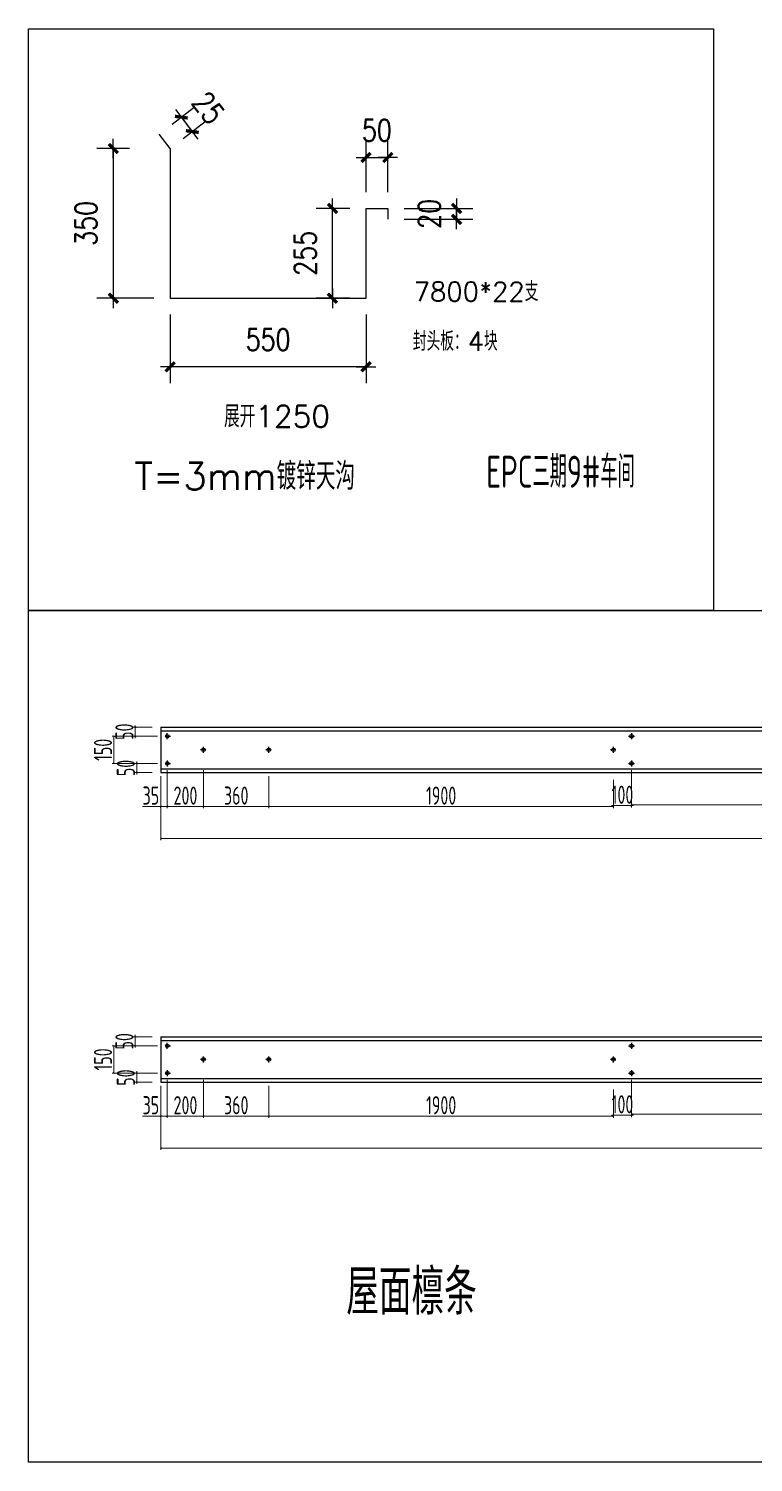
# Model space of a CAD drawing. Header units: millimetres. Extents: x 2451220 to 4527627, y -5186613 to -1639140.
# Drawn here: x 2530292 to 2534289, y -1740941 to -1733042 of the extents above; entities that cross this region are included whole.
import ezdxf

# ---------------------------------------------------------------- set-up
doc = ezdxf.new("R2010")
doc.units = ezdxf.units.MM
doc.header["$LTSCALE"] = 1000
doc.header["$PDMODE"] = 34
doc.linetypes.add('CENTER', pattern=[50.8, 31.75, -6.35, 6.35, -6.35])
doc.layers.add('轴线层', color=1, linetype='CENTER', lineweight=15)
doc.layers.add('钢架', color=7, linetype='Continuous', lineweight=25)
doc.styles.add('DIM_FONT', font='simplex.shx', dxfattribs={"width": 0.8, "bigfont": 'hztxt.shx'})
doc.styles.add('hz', font='gbenor.shx', dxfattribs={"width": 0.75, "height": 100, "bigfont": 'gbcbig.shx'})
doc.styles.get("Standard").update_dxf_attribs({"font": 'txt', "bigfont": 'gbcbig.shx'})
doc.dimstyles.new('WGH(3)', dxfattribs={"dimscale": 1.2, "dimtxt": 100, "dimasz": 0.3, "dimexe": 75, "dimexo": 75, "dimgap": 75, "dimtad": 1, "dimdec": 0, "dimlfac": 0.333333, "dimzin": 0, "dimdsep": 46, "dimtxsty": 'DIM_FONT', "dimblk1": '_DIMX', "dimblk2": '_DIMX', "dimsah": 1, "dimcen": 0.09, "dimclrd": 3, "dimclre": 3, "dimclrt": 7, "dimazin": 0, "dimtfac": 1, "dimtdec": 0, "dimtix": 1, "dimtmove": 2, "dimatfit": 3, "dimldrblk": '_DIMX', "dimfxl": 1, "dimtolj": 1, "dimtzin": 0, "dimarcsym": 0})
doc.dimstyles.new('连接板标注3', dxfattribs={"dimscale": 100, "dimtxt": 0.8, "dimasz": 0.1, "dimexe": 0.1, "dimexo": 0.2, "dimgap": 0.1, "dimtad": 1, "dimtoh": 1, "dimdec": 0, "dimdsep": 46, "dimtxsty": 'hz', "dimblk": 'ARCHTICK', "dimcen": 3, "dimclrd": 7, "dimclre": 7, "dimclrt": 3, "dimadec": 0, "dimazin": 0, "dimtfac": 1, "dimtdec": 0, "dimtix": 1, "dimtmove": 0, "dimatfit": 3, "dimldrblk": 'ARCHTICK', "dimfxl": 0.1, "dimlwd": 13, "dimlwe": 13, "dimarcsym": 0})

# ---------------------------------------------------------------- blocks, each defined once
blk = doc.blocks.new('_DIMX')
blk.add_line((-150, 0), (150, 0))
at = {"const_width": 50}
blk.add_lwpolyline([(-70, -70), (70, 70)], dxfattribs=at)
blk = doc.blocks.new('*D1485')
at = {"color": 3, "lineweight": -2}
for p, q in [((2532152.7, -1733942.5), (2532152.7, -1733662.1)), ((2532272.7, -1733942.5), (2532272.7, -1733662.1)), ((2532152.4, -1733752.1), (2532152, -1733752.1)), ((2532152.7, -1733752.1), (2532272.7, -1733752.1)), ((2532273.1, -1733752.1), (2532273.5, -1733752.1))]:
    blk.add_line(p, q, dxfattribs=at)
at = {"layer": 'Defpoints', "color": 0}
for p in [(2532272.7, -1733752.1), (2532152.7, -1734032.5), (2532272.7, -1734032.5)]:
    blk.add_point(p, dxfattribs=at)
at = {"color": 3, "lineweight": -2, "xscale": 0.36, "yscale": 0.36, "zscale": 0.36}
blk.add_blockref('_DIMX', (2532152.7, -1733752.1), dxfattribs=at)
at = {"color": 3, "lineweight": -2, "xscale": 0.36, "yscale": 0.36, "zscale": 0.36, "rotation": 180}
blk.add_blockref('_DIMX', (2532272.7, -1733752.1), dxfattribs=at)
at = {"color": 7, "lineweight": -3, "insert": (2532212.7, -1733602.1), "char_height": 120, "attachment_point": 5, "style": 'DIM_FONT'}
blk.add_mtext('\\A1;50', dxfattribs=at)
blk = doc.blocks.new('*D1486')
at = {"color": 3, "lineweight": -2}
for p, q in [((2532362.7, -1734032.5), (2532742.1, -1734032.5)), ((2532652.1, -1734032.1), (2532652.1, -1734031.8)), ((2532652.1, -1734032.5), (2532652.1, -1734092.5)), ((2532362.7, -1734092.5), (2532742.1, -1734092.5)), ((2532652.1, -1734092.9), (2532652.1, -1734093.2))]:
    blk.add_line(p, q, dxfattribs=at)
at = {"layer": 'Defpoints', "color": 0}
for p in [(2532272.7, -1734032.5), (2532272.7, -1734092.5), (2532652.1, -1734092.5)]:
    blk.add_point(p, dxfattribs=at)
at = {"color": 3, "lineweight": -2, "xscale": 0.36, "yscale": 0.36, "zscale": 0.36}
for p, rotation in [((2532652.1, -1734032.5), 270), ((2532652.1, -1734092.5), 90)]:
    blk.add_blockref('_DIMX', p, dxfattribs=dict(at, rotation=rotation))
at = {"color": 7, "lineweight": -3, "insert": (2532502.1, -1734062.5), "char_height": 120, "attachment_point": 5, "rotation": 90, "style": 'DIM_FONT'}
blk.add_mtext('\\A1;20', dxfattribs=at)
blk = doc.blocks.new('*D1487')
at = {"color": 3, "lineweight": -2}
for p, q in [((2530847.7, -1733702.5), (2530669, -1733702.5)), ((2530759, -1733702.9), (2530759, -1734527.1)), ((2530982.7, -1734527.5), (2530669, -1734527.5))]:
    blk.add_line(p, q, dxfattribs=at)
at = {"layer": 'Defpoints', "color": 0}
for p in [(2530937.7, -1733702.5), (2530759, -1734527.5), (2531072.7, -1734527.5)]:
    blk.add_point(p, dxfattribs=at)
at = {"color": 3, "lineweight": -2, "xscale": 0.36, "yscale": 0.36, "zscale": 0.36}
for p, rotation in [((2530759, -1733702.5), 90), ((2530759, -1734527.5), 270)]:
    blk.add_blockref('_DIMX', p, dxfattribs=dict(at, rotation=rotation))
at = {"color": 7, "lineweight": -3, "insert": (2530609, -1734115), "char_height": 120, "attachment_point": 5, "rotation": 90, "style": 'DIM_FONT'}
blk.add_mtext('\\A1;350', dxfattribs=at)
blk = doc.blocks.new('*D1488')
at = {"color": 3, "lineweight": -2}
for p, q in [((2532062.7, -1734032.5), (2531877.7, -1734032.5)), ((2531967.7, -1734527.1), (2531967.7, -1734032.9)), ((2532062.7, -1734527.5), (2531877.7, -1734527.5))]:
    blk.add_line(p, q, dxfattribs=at)
at = {"layer": 'Defpoints', "color": 0}
for p in [(2531967.7, -1734032.5), (2532152.7, -1734032.5), (2532152.7, -1734527.5)]:
    blk.add_point(p, dxfattribs=at)
at = {"color": 3, "lineweight": -2, "xscale": 0.36, "yscale": 0.36, "zscale": 0.36}
for p, rotation in [((2531967.7, -1734032.5), 90), ((2531967.7, -1734527.5), 270)]:
    blk.add_blockref('_DIMX', p, dxfattribs=dict(at, rotation=rotation))
at = {"color": 7, "lineweight": -3, "insert": (2531817.7, -1734280), "char_height": 120, "attachment_point": 5, "rotation": 90, "style": 'DIM_FONT'}
blk.add_mtext('\\A1;255', dxfattribs=at)
blk = doc.blocks.new('*D1489')
at = {"color": 3, "lineweight": -2}
for p, q in [((2531072.7, -1734617.5), (2531072.7, -1734995.1)), ((2532152.7, -1734617.5), (2532152.7, -1734995.1)), ((2532152.4, -1734905.1), (2531073.1, -1734905.1))]:
    blk.add_line(p, q, dxfattribs=at)
at = {"layer": 'Defpoints', "color": 0}
for p in [(2531072.7, -1734527.5), (2532152.7, -1734527.5), (2531072.7, -1734905.1)]:
    blk.add_point(p, dxfattribs=at)
at = {"color": 3, "lineweight": -2, "xscale": 0.36, "yscale": 0.36, "zscale": 0.36, "rotation": 180}
blk.add_blockref('_DIMX', (2531072.7, -1734905.1), dxfattribs=at)
at = {"color": 3, "lineweight": -2, "xscale": 0.36, "yscale": 0.36, "zscale": 0.36}
blk.add_blockref('_DIMX', (2532152.7, -1734905.1), dxfattribs=at)
at = {"color": 7, "lineweight": -3, "insert": (2531612.7, -1734755.1), "char_height": 120, "attachment_point": 5, "style": 'DIM_FONT'}
blk.add_mtext('\\A1;550', dxfattribs=at)
blk = doc.blocks.new('*D1490')
at = {"color": 3, "lineweight": -2}
for p, q in [((2531083.4, -1733568.4), (2531205.4, -1733474.9)), ((2531133.8, -1733529.4), (2531133.5, -1733529.1)), ((2531134, -1733529.7), (2531194.8, -1733609)), ((2531144.2, -1733647.8), (2531266.2, -1733554.2)), ((2531195, -1733609.3), (2531195.2, -1733609.6))]:
    blk.add_line(p, q, dxfattribs=at)
at = {"layer": 'Defpoints', "color": 0}
for p in [(2531011.9, -1733623.2), (2531194.8, -1733609), (2531072.7, -1733702.5)]:
    blk.add_point(p, dxfattribs=at)
at = {"color": 3, "lineweight": -2, "xscale": 0.36, "yscale": 0.36, "zscale": 0.36}
for p, rotation in [((2531134, -1733529.7), 307.4634694110154), ((2531194.8, -1733609), 127.4634694110154)]:
    blk.add_blockref('_DIMX', p, dxfattribs=dict(at, rotation=rotation))
at = {"color": 7, "lineweight": -3, "insert": (2531283.4, -1733478.1), "char_height": 120, "attachment_point": 5, "rotation": 307.46347, "style": 'DIM_FONT'}
blk.add_mtext('\\A1;25', dxfattribs=at)
blk = doc.blocks.new('_ArchTick')
at = {"color": 0, "linetype": 'ByBlock', "const_width": 0.15}
blk.add_lwpolyline([(-0.5, -0.5), (0.5, 0.5)], dxfattribs=at)
blk = doc.blocks.new('*D239')
at = {"color": 7, "lineweight": 13}
for p, q in [((2531256.9, -1737127), (2531256.9, -1737337.5)), ((2531616.9, -1737160.3), (2531616.9, -1737337.5)), ((2531256.9, -1737327.5), (2531616.9, -1737327.5))]:
    blk.add_line(p, q, dxfattribs=at)
at = {"layer": 'Defpoints', "color": 0}
for p in [(2531256.9, -1737107), (2531616.9, -1737140.3), (2531616.9, -1737327.5)]:
    blk.add_point(p, dxfattribs=at)
at = {"color": 7, "lineweight": 13, "xscale": 10, "yscale": 10, "zscale": 10, "rotation": 180}
blk.add_blockref('_ArchTick', (2531256.9, -1737327.5), dxfattribs=at)
at = {"color": 7, "lineweight": 13, "xscale": 10, "yscale": 10, "zscale": 10}
blk.add_blockref('_ArchTick', (2531616.9, -1737327.5), dxfattribs=at)
at = {"color": 3, "insert": (2531436.9, -1737267.5), "char_height": 100, "attachment_point": 5, "style": 'hz'}
blk.add_mtext('360', dxfattribs=at)
blk = doc.blocks.new('*D240')
at = {"color": 7, "lineweight": 13}
for p, q in [((2531616.9, -1737180.3), (2531616.9, -1737337.5)), ((2533516.9, -1737200.3), (2533516.9, -1737337.5)), ((2531616.9, -1737327.5), (2533516.9, -1737327.5))]:
    blk.add_line(p, q, dxfattribs=at)
at = {"layer": 'Defpoints', "color": 0}
for p in [(2531616.9, -1737160.3), (2533516.9, -1737180.3), (2533516.9, -1737327.5)]:
    blk.add_point(p, dxfattribs=at)
at = {"color": 7, "lineweight": 13, "xscale": 10, "yscale": 10, "zscale": 10, "rotation": 180}
blk.add_blockref('_ArchTick', (2531616.9, -1737327.5), dxfattribs=at)
at = {"color": 7, "lineweight": 13, "xscale": 10, "yscale": 10, "zscale": 10}
blk.add_blockref('_ArchTick', (2533516.9, -1737327.5), dxfattribs=at)
at = {"color": 3, "insert": (2532566.9, -1737267.5), "char_height": 100, "attachment_point": 5, "style": 'hz'}
blk.add_mtext('1900', dxfattribs=at)
blk = doc.blocks.new('*D241')
at = {"color": 7, "lineweight": 13}
for p, q in [((2531021.9, -1737160.3), (2531021.9, -1737513.7)), ((2538811.9, -1737160.3), (2538811.9, -1737513.7)), ((2531021.9, -1737503.7), (2538811.9, -1737503.7))]:
    blk.add_line(p, q, dxfattribs=at)
at = {"layer": 'Defpoints', "color": 0}
for p in [(2531021.9, -1737140.3), (2538811.9, -1737140.3), (2538811.9, -1737503.7)]:
    blk.add_point(p, dxfattribs=at)
at = {"color": 7, "lineweight": 13, "xscale": 10, "yscale": 10, "zscale": 10, "rotation": 180}
blk.add_blockref('_ArchTick', (2531021.9, -1737503.7), dxfattribs=at)
at = {"color": 7, "lineweight": 13, "xscale": 10, "yscale": 10, "zscale": 10}
blk.add_blockref('_ArchTick', (2538811.9, -1737503.7), dxfattribs=at)
at = {"color": 3, "insert": (2534916.9, -1737443.7), "char_height": 100, "attachment_point": 5, "style": 'hz'}
blk.add_mtext('7790', dxfattribs=at)
blk = doc.blocks.new('*D242')
at = {"color": 7, "lineweight": 13}
for p, q in [((2530973.6, -1736890.3), (2530870.3, -1736890.3)), ((2530880.3, -1736890.3), (2530880.3, -1736880.3)), ((2530880.3, -1736890.3), (2530880.3, -1736940.3)), ((2531001.9, -1736940.3), (2530870.3, -1736940.3)), ((2530880.3, -1736940.3), (2530880.3, -1736950.3))]:
    blk.add_line(p, q, dxfattribs=at)
at = {"layer": 'Defpoints', "color": 0}
for p in [(2530993.6, -1736890.3), (2530880.3, -1736940.3), (2531021.9, -1736940.3)]:
    blk.add_point(p, dxfattribs=at)
at = {"color": 7, "lineweight": 13, "xscale": 10, "yscale": 10, "zscale": 10}
for p, rotation in [((2530880.3, -1736890.3), 270), ((2530880.3, -1736940.3), 90)]:
    blk.add_blockref('_ArchTick', p, dxfattribs=dict(at, rotation=rotation))
at = {"color": 3, "insert": (2530820.3, -1736915.3), "char_height": 100, "attachment_point": 5, "rotation": 90, "style": 'hz'}
blk.add_mtext('50', dxfattribs=at)
blk = doc.blocks.new('*D243')
at = {"color": 7, "lineweight": 13}
for p, q in [((2531001.9, -1736940.3), (2530752.2, -1736940.3)), ((2530762.2, -1736940.3), (2530762.2, -1737090.3)), ((2531001.9, -1737090.3), (2530752.2, -1737090.3))]:
    blk.add_line(p, q, dxfattribs=at)
at = {"layer": 'Defpoints', "color": 0}
for p in [(2531021.9, -1736940.3), (2530762.2, -1737090.3), (2531021.9, -1737090.3)]:
    blk.add_point(p, dxfattribs=at)
at = {"color": 7, "lineweight": 13, "xscale": 10, "yscale": 10, "zscale": 10}
for p, rotation in [((2530762.2, -1736940.3), 90), ((2530762.2, -1737090.3), 270)]:
    blk.add_blockref('_ArchTick', p, dxfattribs=dict(at, rotation=rotation))
at = {"color": 3, "insert": (2530702.2, -1737015.3), "char_height": 100, "attachment_point": 5, "rotation": 90, "style": 'hz'}
blk.add_mtext('150', dxfattribs=at)
blk = doc.blocks.new('*D244')
at = {"color": 7, "lineweight": 13}
for p, q in [((2530888.3, -1737090.3), (2530888.3, -1737080.3)), ((2531001.9, -1737090.3), (2530878.3, -1737090.3)), ((2530973.6, -1737140.3), (2530878.3, -1737140.3)), ((2530888.3, -1737090.3), (2530888.3, -1737140.3)), ((2530888.3, -1737140.3), (2530888.3, -1737150.3))]:
    blk.add_line(p, q, dxfattribs=at)
at = {"layer": 'Defpoints', "color": 0}
for p in [(2530888.3, -1737140.3), (2530993.6, -1737140.3), (2531021.9, -1737090.3)]:
    blk.add_point(p, dxfattribs=at)
at = {"color": 7, "lineweight": 13, "xscale": 10, "yscale": 10, "zscale": 10}
for p, rotation in [((2530888.3, -1737090.3), 270), ((2530888.3, -1737140.3), 90)]:
    blk.add_blockref('_ArchTick', p, dxfattribs=dict(at, rotation=rotation))
at = {"color": 3, "insert": (2530828.3, -1737115.3), "char_height": 100, "attachment_point": 5, "rotation": 90, "style": 'hz'}
blk.add_mtext('50', dxfattribs=at)
blk = doc.blocks.new('*D245')
at = {"color": 7, "lineweight": 13}
for p, q in [((2533616.9, -1737127), (2533616.9, -1737332.5)), ((2533516.9, -1737180.3), (2533516.9, -1737332.5)), ((2533516.9, -1737322.5), (2533506.9, -1737322.5)), ((2533516.9, -1737322.5), (2533616.9, -1737322.5)), ((2533616.9, -1737322.5), (2533626.9, -1737322.5))]:
    blk.add_line(p, q, dxfattribs=at)
at = {"layer": 'Defpoints', "color": 0}
for p in [(2533516.9, -1737160.3), (2533616.9, -1737107), (2533616.9, -1737322.5)]:
    blk.add_point(p, dxfattribs=at)
at = {"color": 7, "lineweight": 13, "xscale": 10, "yscale": 10, "zscale": 10}
blk.add_blockref('_ArchTick', (2533516.9, -1737322.5), dxfattribs=at)
at = {"color": 7, "lineweight": 13, "xscale": 10, "yscale": 10, "zscale": 10, "rotation": 180}
blk.add_blockref('_ArchTick', (2533616.9, -1737322.5), dxfattribs=at)
at = {"color": 3, "insert": (2533566.9, -1737262.5), "char_height": 100, "attachment_point": 5, "style": 'hz'}
blk.add_mtext('100', dxfattribs=at)
blk = doc.blocks.new('*D246')
at = {"color": 7, "lineweight": 13}
for p, q in [((2533616.9, -1737160.3), (2533616.9, -1737327.5)), ((2536216.9, -1737200.3), (2536216.9, -1737327.5)), ((2533616.9, -1737317.5), (2536216.9, -1737317.5))]:
    blk.add_line(p, q, dxfattribs=at)
at = {"layer": 'Defpoints', "color": 0}
for p in [(2533616.9, -1737140.3), (2536216.9, -1737180.3), (2536216.9, -1737317.5)]:
    blk.add_point(p, dxfattribs=at)
at = {"color": 7, "lineweight": 13, "xscale": 10, "yscale": 10, "zscale": 10, "rotation": 180}
blk.add_blockref('_ArchTick', (2533616.9, -1737317.5), dxfattribs=at)
at = {"color": 7, "lineweight": 13, "xscale": 10, "yscale": 10, "zscale": 10}
blk.add_blockref('_ArchTick', (2536216.9, -1737317.5), dxfattribs=at)
at = {"color": 3, "insert": (2534916.9, -1737257.5), "char_height": 100, "attachment_point": 5, "style": 'hz'}
blk.add_mtext('2600', dxfattribs=at)
blk = doc.blocks.new('*D248')
at = {"color": 7, "lineweight": 13}
for p, q in [((2531021.9, -1737197), (2531021.9, -1737337.5)), ((2531056.9, -1737177), (2531056.9, -1737337.5)), ((2531021.9, -1737327.5), (2530920.6, -1737327.5)), ((2531056.9, -1737327.5), (2531021.9, -1737327.5))]:
    blk.add_line(p, q, dxfattribs=at)
at = {"layer": 'Defpoints', "color": 0}
for p in [(2531056.9, -1737157), (2531021.9, -1737177), (2531021.9, -1737327.5)]:
    blk.add_point(p, dxfattribs=at)
at = {"color": 7, "lineweight": 13, "xscale": 10, "yscale": 10, "zscale": 10, "rotation": 180}
blk.add_blockref('_ArchTick', (2531021.9, -1737327.5), dxfattribs=at)
at = {"color": 7, "lineweight": 13, "xscale": 10, "yscale": 10, "zscale": 10}
blk.add_blockref('_ArchTick', (2531056.9, -1737327.5), dxfattribs=at)
at = {"color": 3, "insert": (2530966.2, -1737267.5), "char_height": 100, "attachment_point": 5, "style": 'hz'}
blk.add_mtext('35', dxfattribs=at)
blk = doc.blocks.new('*D249')
at = {"color": 7, "lineweight": 13}
for p, q in [((2531056.9, -1737127), (2531056.9, -1737337.5)), ((2531256.9, -1737177), (2531256.9, -1737337.5)), ((2531256.9, -1737327.5), (2531056.9, -1737327.5))]:
    blk.add_line(p, q, dxfattribs=at)
at = {"layer": 'Defpoints', "color": 0}
for p in [(2531056.9, -1737107), (2531256.9, -1737157), (2531056.9, -1737327.5)]:
    blk.add_point(p, dxfattribs=at)
at = {"color": 7, "lineweight": 13, "xscale": 10, "yscale": 10, "zscale": 10, "rotation": 180}
blk.add_blockref('_ArchTick', (2531056.9, -1737327.5), dxfattribs=at)
at = {"color": 7, "lineweight": 13, "xscale": 10, "yscale": 10, "zscale": 10}
blk.add_blockref('_ArchTick', (2531256.9, -1737327.5), dxfattribs=at)
at = {"color": 3, "insert": (2531156.9, -1737267.5), "char_height": 100, "attachment_point": 5, "style": 'hz'}
blk.add_mtext('200', dxfattribs=at)
blk = doc.blocks.new('*D254')
at = {"color": 7, "lineweight": 13}
for p, q in [((2531256.9, -1738832.6), (2531256.9, -1739043.2)), ((2531616.9, -1738866), (2531616.9, -1739043.2)), ((2531256.9, -1739033.2), (2531616.9, -1739033.2))]:
    blk.add_line(p, q, dxfattribs=at)
at = {"layer": 'Defpoints', "color": 0}
for p in [(2531256.9, -1738812.6), (2531616.9, -1738846), (2531616.9, -1739033.2)]:
    blk.add_point(p, dxfattribs=at)
at = {"color": 7, "lineweight": 13, "xscale": 10, "yscale": 10, "zscale": 10, "rotation": 180}
blk.add_blockref('_ArchTick', (2531256.9, -1739033.2), dxfattribs=at)
at = {"color": 7, "lineweight": 13, "xscale": 10, "yscale": 10, "zscale": 10}
blk.add_blockref('_ArchTick', (2531616.9, -1739033.2), dxfattribs=at)
at = {"color": 3, "insert": (2531436.9, -1738973.2), "char_height": 100, "attachment_point": 5, "style": 'hz'}
blk.add_mtext('360', dxfattribs=at)
blk = doc.blocks.new('*D255')
at = {"color": 7, "lineweight": 13}
for p, q in [((2531616.9, -1738886), (2531616.9, -1739043.2)), ((2533516.9, -1738906), (2533516.9, -1739043.2)), ((2531616.9, -1739033.2), (2533516.9, -1739033.2))]:
    blk.add_line(p, q, dxfattribs=at)
at = {"layer": 'Defpoints', "color": 0}
for p in [(2531616.9, -1738866), (2533516.9, -1738886), (2533516.9, -1739033.2)]:
    blk.add_point(p, dxfattribs=at)
at = {"color": 7, "lineweight": 13, "xscale": 10, "yscale": 10, "zscale": 10, "rotation": 180}
blk.add_blockref('_ArchTick', (2531616.9, -1739033.2), dxfattribs=at)
at = {"color": 7, "lineweight": 13, "xscale": 10, "yscale": 10, "zscale": 10}
blk.add_blockref('_ArchTick', (2533516.9, -1739033.2), dxfattribs=at)
at = {"color": 3, "insert": (2532566.9, -1738973.2), "char_height": 100, "attachment_point": 5, "style": 'hz'}
blk.add_mtext('1900', dxfattribs=at)
blk = doc.blocks.new('*D256')
at = {"color": 7, "lineweight": 13}
for p, q in [((2531021.9, -1738866), (2531021.9, -1739219.4)), ((2538811.9, -1738886), (2538811.9, -1739219.4)), ((2531021.9, -1739209.4), (2538811.9, -1739209.4))]:
    blk.add_line(p, q, dxfattribs=at)
at = {"layer": 'Defpoints', "color": 0}
for p in [(2531021.9, -1738846), (2538811.9, -1738866), (2538811.9, -1739209.4)]:
    blk.add_point(p, dxfattribs=at)
at = {"color": 7, "lineweight": 13, "xscale": 10, "yscale": 10, "zscale": 10, "rotation": 180}
blk.add_blockref('_ArchTick', (2531021.9, -1739209.4), dxfattribs=at)
at = {"color": 7, "lineweight": 13, "xscale": 10, "yscale": 10, "zscale": 10}
blk.add_blockref('_ArchTick', (2538811.9, -1739209.4), dxfattribs=at)
at = {"color": 3, "insert": (2534916.9, -1739149.4), "char_height": 100, "attachment_point": 5, "style": 'hz'}
blk.add_mtext('7790', dxfattribs=at)
blk = doc.blocks.new('*D257')
at = {"color": 7, "lineweight": 13}
for p, q in [((2530973.6, -1738596), (2530870.3, -1738596)), ((2531001.9, -1738646), (2530870.3, -1738646)), ((2530880.3, -1738596), (2530880.3, -1738586)), ((2530880.3, -1738596), (2530880.3, -1738646)), ((2530880.3, -1738646), (2530880.3, -1738656))]:
    blk.add_line(p, q, dxfattribs=at)
at = {"layer": 'Defpoints', "color": 0}
for p in [(2530880.3, -1738646), (2530993.6, -1738596), (2531021.9, -1738646)]:
    blk.add_point(p, dxfattribs=at)
at = {"color": 7, "lineweight": 13, "xscale": 10, "yscale": 10, "zscale": 10}
for p, rotation in [((2530880.3, -1738596), 270), ((2530880.3, -1738646), 90)]:
    blk.add_blockref('_ArchTick', p, dxfattribs=dict(at, rotation=rotation))
at = {"color": 3, "insert": (2530820.3, -1738621), "char_height": 100, "attachment_point": 5, "rotation": 90, "style": 'hz'}
blk.add_mtext('50', dxfattribs=at)
blk = doc.blocks.new('*D258')
at = {"color": 7, "lineweight": 13}
for p, q in [((2531001.9, -1738646), (2530752.2, -1738646)), ((2530762.2, -1738646), (2530762.2, -1738796)), ((2531001.9, -1738796), (2530752.2, -1738796))]:
    blk.add_line(p, q, dxfattribs=at)
at = {"layer": 'Defpoints', "color": 0}
for p in [(2531021.9, -1738646), (2530762.2, -1738796), (2531021.9, -1738796)]:
    blk.add_point(p, dxfattribs=at)
at = {"color": 7, "lineweight": 13, "xscale": 10, "yscale": 10, "zscale": 10}
for p, rotation in [((2530762.2, -1738646), 90), ((2530762.2, -1738796), 270)]:
    blk.add_blockref('_ArchTick', p, dxfattribs=dict(at, rotation=rotation))
at = {"color": 3, "insert": (2530702.2, -1738721), "char_height": 100, "attachment_point": 5, "rotation": 90, "style": 'hz'}
blk.add_mtext('150', dxfattribs=at)
blk = doc.blocks.new('*D259')
at = {"color": 7, "lineweight": 13}
for p, q in [((2531001.9, -1738796), (2530878.3, -1738796)), ((2530888.3, -1738796), (2530888.3, -1738786)), ((2530888.3, -1738796), (2530888.3, -1738846)), ((2530973.6, -1738846), (2530878.3, -1738846)), ((2530888.3, -1738846), (2530888.3, -1738856))]:
    blk.add_line(p, q, dxfattribs=at)
at = {"layer": 'Defpoints', "color": 0}
for p in [(2531021.9, -1738796), (2530888.3, -1738846), (2530993.6, -1738846)]:
    blk.add_point(p, dxfattribs=at)
at = {"color": 7, "lineweight": 13, "xscale": 10, "yscale": 10, "zscale": 10}
for p, rotation in [((2530888.3, -1738796), 270), ((2530888.3, -1738846), 90)]:
    blk.add_blockref('_ArchTick', p, dxfattribs=dict(at, rotation=rotation))
at = {"color": 3, "insert": (2530828.3, -1738821), "char_height": 100, "attachment_point": 5, "rotation": 90, "style": 'hz'}
blk.add_mtext('50', dxfattribs=at)
blk = doc.blocks.new('*D260')
at = {"color": 7, "lineweight": 13}
for p, q in [((2533516.9, -1738886), (2533516.9, -1739038.2)), ((2533616.9, -1738832.6), (2533616.9, -1739038.2)), ((2533516.9, -1739028.2), (2533506.9, -1739028.2)), ((2533516.9, -1739028.2), (2533616.9, -1739028.2)), ((2533616.9, -1739028.2), (2533626.9, -1739028.2))]:
    blk.add_line(p, q, dxfattribs=at)
at = {"layer": 'Defpoints', "color": 0}
for p in [(2533616.9, -1738812.6), (2533516.9, -1738866), (2533616.9, -1739028.2)]:
    blk.add_point(p, dxfattribs=at)
at = {"color": 7, "lineweight": 13, "xscale": 10, "yscale": 10, "zscale": 10}
blk.add_blockref('_ArchTick', (2533516.9, -1739028.2), dxfattribs=at)
at = {"color": 7, "lineweight": 13, "xscale": 10, "yscale": 10, "zscale": 10, "rotation": 180}
blk.add_blockref('_ArchTick', (2533616.9, -1739028.2), dxfattribs=at)
at = {"color": 3, "insert": (2533566.9, -1738968.2), "char_height": 100, "attachment_point": 5, "style": 'hz'}
blk.add_mtext('100', dxfattribs=at)
blk = doc.blocks.new('*D261')
at = {"color": 7, "lineweight": 13}
for p, q in [((2533616.9, -1738866), (2533616.9, -1739033.2)), ((2536091.9, -1738906), (2536091.9, -1739033.2)), ((2533616.9, -1739023.2), (2536091.9, -1739023.2))]:
    blk.add_line(p, q, dxfattribs=at)
at = {"layer": 'Defpoints', "color": 0}
for p in [(2533616.9, -1738846), (2536091.9, -1738886), (2536091.9, -1739023.2)]:
    blk.add_point(p, dxfattribs=at)
at = {"color": 7, "lineweight": 13, "xscale": 10, "yscale": 10, "zscale": 10, "rotation": 180}
blk.add_blockref('_ArchTick', (2533616.9, -1739023.2), dxfattribs=at)
at = {"color": 7, "lineweight": 13, "xscale": 10, "yscale": 10, "zscale": 10}
blk.add_blockref('_ArchTick', (2536091.9, -1739023.2), dxfattribs=at)
at = {"color": 3, "insert": (2534854.4, -1738963.2), "char_height": 100, "attachment_point": 5, "style": 'hz'}
blk.add_mtext('2475', dxfattribs=at)
blk = doc.blocks.new('*D263')
at = {"color": 7, "lineweight": 13}
for p, q in [((2531056.9, -1738882.6), (2531056.9, -1739043.2)), ((2531021.9, -1738902.6), (2531021.9, -1739043.2)), ((2531021.9, -1739033.2), (2530920.6, -1739033.2)), ((2531056.9, -1739033.2), (2531021.9, -1739033.2))]:
    blk.add_line(p, q, dxfattribs=at)
at = {"layer": 'Defpoints', "color": 0}
for p in [(2531021.9, -1738882.6), (2531056.9, -1738862.6), (2531021.9, -1739033.2)]:
    blk.add_point(p, dxfattribs=at)
at = {"color": 7, "lineweight": 13, "xscale": 10, "yscale": 10, "zscale": 10, "rotation": 180}
blk.add_blockref('_ArchTick', (2531021.9, -1739033.2), dxfattribs=at)
at = {"color": 7, "lineweight": 13, "xscale": 10, "yscale": 10, "zscale": 10}
blk.add_blockref('_ArchTick', (2531056.9, -1739033.2), dxfattribs=at)
at = {"color": 3, "insert": (2530966.2, -1738973.2), "char_height": 100, "attachment_point": 5, "style": 'hz'}
blk.add_mtext('35', dxfattribs=at)
blk = doc.blocks.new('*D264')
at = {"color": 7, "lineweight": 13}
for p, q in [((2531056.9, -1738832.6), (2531056.9, -1739043.2)), ((2531256.9, -1738882.6), (2531256.9, -1739043.2)), ((2531256.9, -1739033.2), (2531056.9, -1739033.2))]:
    blk.add_line(p, q, dxfattribs=at)
at = {"layer": 'Defpoints', "color": 0}
for p in [(2531056.9, -1738812.6), (2531256.9, -1738862.6), (2531056.9, -1739033.2)]:
    blk.add_point(p, dxfattribs=at)
at = {"color": 7, "lineweight": 13, "xscale": 10, "yscale": 10, "zscale": 10, "rotation": 180}
blk.add_blockref('_ArchTick', (2531056.9, -1739033.2), dxfattribs=at)
at = {"color": 7, "lineweight": 13, "xscale": 10, "yscale": 10, "zscale": 10}
blk.add_blockref('_ArchTick', (2531256.9, -1739033.2), dxfattribs=at)
at = {"color": 3, "insert": (2531156.9, -1738973.2), "char_height": 100, "attachment_point": 5, "style": 'hz'}
blk.add_mtext('200', dxfattribs=at)

msp = doc.modelspace()

# ---------------------------------------------------------------- linework, layer by layer
for p, q in [((2531072.7, -1733702.5), (2531011.9, -1733623.2)), ((2531021.9, -1736890.3), (2531021.9, -1737140.3)), ((2531021.9, -1736890.3), (2531021.9, -1737140.3)), ((2531021.9, -1736890.3), (2534516.9, -1736890.3)), ((2531021.9, -1736890.3), (2531021.9, -1737140.3)), ((2531021.9, -1736910.3), (2534516.9, -1736910.3)), ((2531056.9, -1736957), (2531056.9, -1736923.6)), ((2533616.9, -1736923.6), (2533616.9, -1736957)), ((2533616.9, -1736923.6), (2533616.9, -1736957)), ((2533616.9, -1736923.6), (2533616.9, -1736957)), ((2533616.9, -1736923.6), (2533616.9, -1736957)), ((2531045.2, -1736940.3), (2531073.6, -1736940.3)), ((2531256.9, -1737032), (2531256.9, -1736998.6)), ((2531616.9, -1737032), (2531616.9, -1736998.6)), ((2533516.9, -1737032), (2533516.9, -1736998.6)), ((2533600.2, -1736940.3), (2533633.6, -1736940.3)), ((2531056.9, -1737073.6), (2531056.9, -1737107)), ((2531268.6, -1737015.3), (2531240.2, -1737015.3)), ((2531628.6, -1737015.3), (2531600.2, -1737015.3)), ((2533528.6, -1737015.3), (2533500.2, -1737015.3)), ((2533616.9, -1737073.6), (2533616.9, -1737107)), ((2533616.9, -1737073.6), (2533616.9, -1737107)), ((2533616.9, -1737073.6), (2533616.9, -1737107)), ((2533616.9, -1737073.6), (2533616.9, -1737107)), ((2531021.9, -1737120.3), (2532668.7, -1737120.3)), ((2531021.9, -1737140.3), (2532668.7, -1737140.3)), ((2531021.9, -1737140.3), (2532668.7, -1737140.3)), ((2531021.9, -1737140.3), (2534516.9, -1737140.3)), ((2531045.2, -1737090.3), (2531073.6, -1737090.3)), ((2532668.7, -1737120.3), (2534516.9, -1737120.3)), ((2532668.7, -1737140.3), (2534516.9, -1737140.3)), ((2532668.7, -1737140.3), (2534516.9, -1737140.3)), ((2533600.2, -1737090.3), (2533633.6, -1737090.3)), ((2531021.9, -1738596), (2531021.9, -1738846)), ((2531021.9, -1738596), (2531021.9, -1738846)), ((2531021.9, -1738596), (2534516.9, -1738596)), ((2531021.9, -1738596), (2531021.9, -1738846)), ((2531021.9, -1738616), (2534516.9, -1738616)), ((2531045.2, -1738646), (2531073.6, -1738646)), ((2531056.9, -1738662.6), (2531056.9, -1738629.3)), ((2533600.2, -1738646), (2533633.6, -1738646)), ((2533616.9, -1738629.3), (2533616.9, -1738662.6)), ((2533616.9, -1738629.3), (2533616.9, -1738662.6)), ((2533616.9, -1738629.3), (2533616.9, -1738662.6)), ((2533616.9, -1738629.3), (2533616.9, -1738662.6)), ((2531268.6, -1738721), (2531240.2, -1738721)), ((2531256.9, -1738737.6), (2531256.9, -1738704.3)), ((2531628.6, -1738721), (2531600.2, -1738721)), ((2531616.9, -1738737.6), (2531616.9, -1738704.3)), ((2533528.6, -1738721), (2533500.2, -1738721)), ((2533516.9, -1738737.6), (2533516.9, -1738704.3)), ((2531045.2, -1738796), (2531073.6, -1738796)), ((2531056.9, -1738779.3), (2531056.9, -1738812.6)), ((2533600.2, -1738796), (2533633.6, -1738796)), ((2533616.9, -1738779.3), (2533616.9, -1738812.6)), ((2533616.9, -1738779.3), (2533616.9, -1738812.6)), ((2533616.9, -1738779.3), (2533616.9, -1738812.6)), ((2533616.9, -1738779.3), (2533616.9, -1738812.6)), ((2531021.9, -1738826), (2532668.7, -1738826)), ((2531021.9, -1738846), (2532668.7, -1738846)), ((2531021.9, -1738846), (2532668.7, -1738846)), ((2531021.9, -1738846), (2534516.9, -1738846)), ((2532668.7, -1738826), (2534516.9, -1738826)), ((2532668.7, -1738846), (2534516.9, -1738846)), ((2532668.7, -1738846), (2534516.9, -1738846))]:
    msp.add_line(p, q)
at = {"lineweight": -3}
for p, q in [((2531072.7, -1733702.5), (2531072.7, -1734527.5)), ((2532152.7, -1734527.5), (2532152.7, -1734032.5)), ((2532152.7, -1734032.5), (2532272.7, -1734032.5)), ((2532272.7, -1734032.5), (2532272.7, -1734092.5)), ((2531072.7, -1734527.5), (2532152.7, -1734527.5))]:
    msp.add_line(p, q, dxfattribs=at)
for points in [[(2530292.1, -1733042.2), (2534068.2, -1733042.2), (2534068.2, -1736248), (2530292.1, -1736248)], [(2530292.1, -1736248), (2539231.8, -1736248), (2539231.8, -1740940.6), (2530292.1, -1740940.6)]]:
    msp.add_lwpolyline(points, close=True)
for centre in [(2531056.9, -1736940.3), (2533616.9, -1736940.3), (2531056.9, -1737090.3), (2531256.9, -1737015.3), (2531616.9, -1737015.3), (2533516.9, -1737015.3), (2533616.9, -1737090.3), (2531056.9, -1738646), (2533616.9, -1738646), (2531256.9, -1738721), (2531616.9, -1738721), (2533516.9, -1738721), (2531056.9, -1738796), (2533616.9, -1738796)]:
    msp.add_circle(centre, 10)

# ---------------------------------------------------------------- texts
at = {"layer": '轴线层', "color": 4, "linetype": 'ByBlock', "attachment_point": 1}
for s, insert, char_height, own_width in [('7800*22支', (2532415.8, -1734438.2), 105, 3164.16), ('封头板：4块', (2532410.8, -1734711.6), 105, 3164.16), ('展开1250', (2531369.5, -1735118.3), 120, 3616.183), ('T=3mm镀锌天沟', (2530875.5, -1735432.6), 150, 4520.228), ('屋面檩条', (2532043.7, -1739877.5), 250, 4520.228)]:
    msp.add_mtext_dynamic_manual_height_columns(s, width=1506.743, gutter_width=12.5, heights=[336], dxfattribs=dict(at, insert=insert, char_height=char_height)).dxf.set("width", own_width)
at = {"layer": '钢架', "lineweight": 13, "insert": (2532815.8, -1735394.9), "char_height": 176.19, "width": 1278.932, "attachment_point": 1, "style": 'hz'}
msp.add_mtext('EPC三期9#车间', dxfattribs=at)

# ---------------------------------------------------------------- dimensions: what is measured, and where the dimension line sits
at = {"lineweight": -3}
dim = msp.add_aligned_dim(p1=(2531011.9, -1733623.2), p2=(2531072.7, -1733702.5), distance=153.7, text='25', dimstyle='WGH(3)', dxfattribs=at)
dim.commit()
dim.dimension.update_dxf_attribs({"geometry": '*D1490', "text_midpoint": (2531283.4, -1733478.1)})
for base, p1, p2, text, picture, middle in [((2532272.7, -1733752.1), (2532152.7, -1734032.5), (2532272.7, -1734032.5), '50', '*D1485', (2532212.7, -1733602.1)), ((2531072.7, -1734905.1), (2532152.7, -1734527.5), (2531072.7, -1734527.5), '550', '*D1489', (2531612.7, -1734755.1))]:
    dim = msp.add_linear_dim(base=base, p1=p1, p2=p2, text=text, dimstyle='WGH(3)', dxfattribs=at)
    dim.commit()
    dim.dimension.update_dxf_attribs({"geometry": picture, "text_midpoint": middle})
for base, p1, p2, text, picture, middle in [((2530759, -1734527.5), (2530937.7, -1733702.5), (2531072.7, -1734527.5), '350', '*D1487', (2530609, -1734115)), ((2531967.7, -1734032.5), (2532152.7, -1734527.5), (2532152.7, -1734032.5), '255', '*D1488', (2531817.7, -1734280)), ((2532652.1, -1734092.5), (2532272.7, -1734032.5), (2532272.7, -1734092.5), '20', '*D1486', (2532502.1, -1734062.5))]:
    dim = msp.add_linear_dim(base=base, p1=p1, p2=p2, angle=90, text=text, dimstyle='WGH(3)', dxfattribs=at)
    dim.commit()
    dim.dimension.update_dxf_attribs({"geometry": picture, "text_midpoint": middle})
for base, p1, p2, picture, middle in [((2530880.3, -1736940.3), (2530993.6, -1736890.3), (2531021.9, -1736940.3), '*D242', (2530820.3, -1736915.3)), ((2530888.3, -1737140.3), (2531021.9, -1737090.3), (2530993.6, -1737140.3), '*D244', (2530828.3, -1737115.3)), ((2530880.3, -1738646), (2530993.6, -1738596), (2531021.9, -1738646), '*D257', (2530820.3, -1738621)), ((2530888.3, -1738846), (2531021.9, -1738796), (2530993.6, -1738846), '*D259', (2530828.3, -1738821))]:
    dim = msp.add_linear_dim(base=base, p1=p1, p2=p2, angle=90, text='50', dimstyle='连接板标注3')
    dim.commit()
    dim.dimension.update_dxf_attribs({"geometry": picture, "text_midpoint": middle})
for base, p1, p2, picture, middle in [((2530762.2, -1737090.3), (2531021.9, -1736940.3), (2531021.9, -1737090.3), '*D243', (2530762.2, -1737015.3)), ((2530762.2, -1738796), (2531021.9, -1738646), (2531021.9, -1738796), '*D258', (2530762.2, -1738721))]:
    dim = msp.add_linear_dim(base=base, p1=p1, p2=p2, angle=90, text='150', dimstyle='连接板标注3')
    dim.commit()
    dim.dimension.update_dxf_attribs({"geometry": picture, "text_midpoint": middle, "dimtype": 160})
for base, p1, p2, picture, middle in [((2531021.9, -1737327.5), (2531056.9, -1737157), (2531021.9, -1737177), '*D248', (2530966.2, -1737327.5)), ((2531021.9, -1739033.2), (2531056.9, -1738862.6), (2531021.9, -1738882.6), '*D263', (2530966.2, -1739033.2))]:
    dim = msp.add_linear_dim(base=base, p1=p1, p2=p2, angle=180, dimstyle='连接板标注3')
    dim.commit()
    dim.dimension.update_dxf_attribs({"geometry": picture, "text_midpoint": middle, "dimtype": 160})
for base, p1, p2, picture, middle in [((2538811.9, -1737503.7), (2531021.9, -1737140.3), (2538811.9, -1737140.3), '*D241', (2534916.9, -1737443.7)), ((2531616.9, -1737327.5), (2531256.9, -1737107), (2531616.9, -1737140.3), '*D239', (2531436.9, -1737267.5)), ((2533516.9, -1737327.5), (2531616.9, -1737160.3), (2533516.9, -1737180.3), '*D240', (2532566.9, -1737267.5)), ((2533616.9, -1737322.5), (2533516.9, -1737160.3), (2533616.9, -1737107), '*D245', (2533566.9, -1737262.5)), ((2536216.9, -1737317.5), (2533616.9, -1737140.3), (2536216.9, -1737180.3), '*D246', (2534916.9, -1737257.5)), ((2531616.9, -1739033.2), (2531256.9, -1738812.6), (2531616.9, -1738846), '*D254', (2531436.9, -1738973.2)), ((2533616.9, -1739028.2), (2533516.9, -1738866), (2533616.9, -1738812.6), '*D260', (2533566.9, -1738968.2)), ((2538811.9, -1739209.4), (2531021.9, -1738846), (2538811.9, -1738866), '*D256', (2534916.9, -1739149.4)), ((2533516.9, -1739033.2), (2531616.9, -1738866), (2533516.9, -1738886), '*D255', (2532566.9, -1738973.2)), ((2536091.9, -1739023.2), (2533616.9, -1738846), (2536091.9, -1738886), '*D261', (2534854.4, -1738963.2))]:
    dim = msp.add_linear_dim(base=base, p1=p1, p2=p2, dimstyle='连接板标注3')
    dim.commit()
    dim.dimension.update_dxf_attribs({"geometry": picture, "text_midpoint": middle})
for base, p1, p2, picture, middle in [((2531056.9, -1737327.5), (2531256.9, -1737157), (2531056.9, -1737107), '*D249', (2531156.9, -1737267.5)), ((2531056.9, -1739033.2), (2531256.9, -1738862.6), (2531056.9, -1738812.6), '*D264', (2531156.9, -1738973.2))]:
    dim = msp.add_linear_dim(base=base, p1=p1, p2=p2, angle=180, dimstyle='连接板标注3')
    dim.commit()
    dim.dimension.update_dxf_attribs({"geometry": picture, "text_midpoint": middle})

doc.saveas('drawing.dxf')
